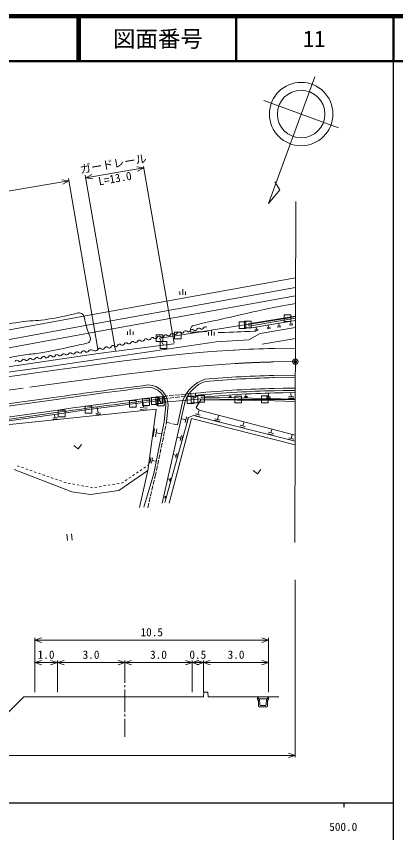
# Model space of a CAD drawing. Units: millimetres, scale not verified. Extents: x -1410926 to 2976274, y -4077725 to 380000.
# Drawn here: x 495130 to 579500, y 198357 to 380000 of the extents above; entities that cross this region are included whole.
import ezdxf
from ezdxf.enums import TextEntityAlignment as Align

# ---------------------------------------------------------------- set-up
doc = ezdxf.new("R2010")
doc.units = ezdxf.units.MM
doc.header["$LTSCALE"] = 1000
doc.header["$PDMODE"] = 32
doc.header["$PDSIZE"] = 500
doc.linetypes.add('CHAIN', pattern=[18.5, 12, -1.5, 3.5, -1.5])
for name, color, linetype, lineweight in [('M-BGD', 7, 'Continuous', 13), ('M-BMK', 2, 'CHAIN', 13), ('M-BMK-ROW', 30, 'Continuous', 13), ('M-STR-HTXT', 7, 'Continuous', 13), ('M-STR-STRC', 7, 'Continuous', 13), ('M-TTL', 2, 'Continuous', 140), ('M-TTL-BAND', 7, 'Continuous', 25), ('M-TTL-LINE', 7, 'Continuous', 50), ('M-TTL-TXT', 7, 'Continuous', 13)]:
    doc.layers.add(name, color=color, linetype=linetype, lineweight=lineweight)
doc.layers.add('M-OTRS', color=6, linetype='Continuous')
doc.styles.add('ＭＳ ゴシック', font='')
doc.styles.get('ＭＳ ゴシック').set_extended_font_data('MS Gothic')

msp = doc.modelspace()

# ---------------------------------------------------------------- linework, layer by layer
at = {"layer": 'M-BGD'}
for p, q in [((561507, 366538), (551205, 338362)), ((566764, 355221), (550190, 361281)), ((553754, 341382), (552616, 343178)), ((551205, 338362), (553754, 341382)), ((557058, 262922), (557294, 338784)), ((512130, 313674), (557241, 321827)), ((512516, 311558), (557234, 319641)), ((531517, 318012), (531517, 318762)), ((532142, 318012), (532142, 319262)), ((532767, 318012), (532767, 318762)), ((512839, 309788), (557229, 317811)), ((454995, 303169), (512130, 313674)), ((546804, 311582), (557215, 313313)), ((546886, 311089), (557213, 312806)), ((455367, 301051), (512516, 311558)), ((546804, 311582), (546886, 311089)), ((546968, 310596), (557211, 312299)), ((548535, 310318), (548467, 310824)), ((557207, 310750), (549386, 309393)), ((551596, 310826), (550897, 310670)), ((551643, 310617), (550944, 310461)), ((551247, 310748), (551137, 311237)), ((553920, 311147), (553213, 311083)), ((553940, 310935), (553232, 310870)), ((553566, 311115), (553521, 311610)), ((556611, 311607), (555865, 311470)), ((556652, 311384), (555906, 311246)), ((556238, 311539), (556142, 312061)), ((455679, 299279), (512839, 309788)), ((519846, 309121), (519846, 309871)), ((520471, 309121), (520471, 310371)), ((521096, 309121), (521096, 309871)), ((537907, 309011), (537907, 309761)), ((538532, 309011), (538532, 310261)), ((539157, 309011), (539157, 309761)), ((549386, 309393), (546813, 307984)), ((548896, 310367), (548173, 310270)), ((548925, 310150), (548202, 310054)), ((513364, 304955), (530127, 307158)), ((557199, 308311), (549795, 307028)), ((479293, 298895), (503547, 302266)), ((544043, 299257), (537128, 298761)), ((556232, 295335), (556220, 296178)), ((480325, 291466), (504580, 294838)), ((527545, 271671), (532673, 294407)), ((528823, 295540), (527870, 295442)), ((528875, 295034), (527926, 294936)), ((530116, 295673), (529122, 295571)), ((530168, 295167), (529173, 295065)), ((531410, 295806), (530415, 295704)), ((531461, 295300), (530467, 295198)), ((532703, 295939), (531708, 295837)), ((532755, 295433), (531760, 295331)), ((533955, 296068), (533001, 295970)), ((534002, 295561), (533053, 295464)), ((542973, 295341), (542363, 295327)), ((542977, 295158), (542367, 295144)), ((542668, 295334), (542659, 295761)), ((546513, 295442), (545903, 295428)), ((546517, 295259), (545907, 295245)), ((546208, 295435), (546198, 295862)), ((551661, 295075), (550744, 295093)), ((551667, 295350), (550749, 295368)), ((551208, 295359), (551221, 296001)), ((556834, 295344), (555630, 295327)), ((556839, 294982), (555635, 294965)), ((480656, 289089), (504910, 292460)), ((513322, 291696), (513145, 292925)), ((524220, 293141), (522650, 292946)), ((524250, 292677), (522674, 292506)), ((523424, 293042), (523309, 293977)), ((528041, 289777), (528385, 293575)), ((480725, 288594), (504979, 291965)), ((504215, 290764), (503223, 290621)), ((503719, 290693), (503619, 291388)), ((513818, 291767), (512825, 291625)), ((513861, 291469), (512868, 291327)), ((532960, 290853), (532662, 289601)), ((533336, 290764), (533038, 289512)), ((535952, 290903), (534833, 291217)), ((536047, 291239), (534928, 291552)), ((535487, 291396), (535707, 292179)), ((539874, 290308), (540094, 291092)), ((504258, 290466), (503265, 290324)), ((528041, 289777), (525691, 278271)), ((528159, 287885), (528362, 288864)), ((528423, 289158), (528529, 289667)), ((528529, 289667), (529602, 289425)), ((529894, 289359), (530967, 289117)), ((532811, 290227), (531935, 290436)), ((540339, 289816), (539220, 290129)), ((540433, 290151), (539314, 290465)), ((546039, 288698), (544919, 289012)), ((545479, 288855), (545699, 289638)), ((525551, 286528), (525854, 288324)), ((526090, 286437), (526393, 288233)), ((526241, 287335), (527499, 287123)), ((527895, 286612), (528098, 287591)), ((545944, 288363), (544825, 288676)), ((552228, 286821), (551109, 287135)), ((552322, 287157), (551203, 287471)), ((551763, 287314), (551982, 288097)), ((527630, 285339), (527834, 286318)), ((531717, 286165), (530936, 286361)), ((531857, 286722), (531576, 285607)), ((532192, 286638), (531911, 285523)), ((556759, 285576), (555640, 285889)), ((556853, 285911), (555734, 286225)), ((556293, 286068), (556513, 286852)), ((507909, 284510), (508892, 283759)), ((509644, 284741), (508892, 283759)), ((527102, 282793), (527305, 283772)), ((527366, 284066), (527569, 285045)), ((524801, 280608), (525030, 281861)), ((525177, 280539), (525406, 281792)), ((526838, 281520), (527041, 282499)), ((530689, 282296), (530056, 282478)), ((530819, 282748), (530559, 281843)), ((531091, 282670), (530831, 281765)), ((495322, 280001), (495794, 279836)), ((523477, 279461), (523889, 279743)), ((524302, 280026), (524549, 280194)), ((525292, 281166), (526169, 281005)), ((526310, 278975), (526513, 279954)), ((526574, 280247), (526777, 281227)), ((496266, 279671), (496738, 279506)), ((497210, 279341), (497682, 279176)), ((498154, 279011), (498626, 278846)), ((499098, 278681), (499570, 278516)), ((500042, 278351), (500514, 278186)), ((500986, 278021), (501458, 277856)), ((521000, 277768), (521413, 278050)), ((521826, 278333), (522238, 278615)), ((524375, 278931), (522527, 270680)), ((522651, 278897), (523064, 279179)), ((525691, 278271), (523516, 270803)), ((525883, 277065), (526143, 278172)), ((526143, 278172), (526249, 278681)), ((547769, 278951), (548752, 278199)), ((549504, 279182), (548752, 278199)), ((501930, 277691), (502402, 277526)), ((502874, 277361), (503346, 277196)), ((503817, 277031), (504289, 276866)), ((504761, 276701), (505233, 276536)), ((505705, 276371), (505989, 276272)), ((505989, 276272), (506185, 276235)), ((506676, 276142), (507168, 276049)), ((518491, 276155), (518689, 276188)), ((518689, 276188), (518936, 276357)), ((519349, 276640), (519762, 276922)), ((520174, 277204), (520587, 277486)), ((525586, 275799), (525814, 276773)), ((529282, 276929), (528826, 277069)), ((529382, 277255), (529182, 276603)), ((529578, 277195), (529378, 276542)), ((507659, 275956), (508150, 275863)), ((508642, 275770), (509133, 275677)), ((509624, 275584), (510116, 275491)), ((510607, 275399), (511098, 275306)), ((511589, 275213), (512081, 275120)), ((512573, 275165), (513067, 275247)), ((513560, 275330), (514053, 275412)), ((514546, 275495), (515039, 275577)), ((515532, 275660), (516025, 275743)), ((516519, 275825), (517012, 275908)), ((517505, 275990), (517998, 276073)), ((525288, 274534), (525517, 275507)), ((524694, 272002), (524922, 272976)), ((524991, 273268), (525220, 274242)), ((528247, 273029), (527930, 273097)), ((528296, 273255), (528198, 272803)), ((528431, 273225), (528333, 272773)), ((524365, 270603), (524625, 271710)), ((506382, 264763), (506500, 263368)), ((507428, 264852), (507547, 263457))]:
    msp.add_line(p, q, dxfattribs=at)
for points in [[(546813, 307984), (539582, 307567), (503547, 302266)], [(513364, 304955), (495838, 302412), (485593, 300887), (442329, 294954)], [(557172, 299678), (557164, 299678), (552164, 299606)], [(557165, 297276), (554471, 297251), (552501, 297202)], [(557163, 296777), (554445, 296752), (552513, 296703)], [(557162, 296276), (554418, 296250), (552525, 296202)], [(557132, 286833), (535780, 292350), (535136, 292967), (536165, 294654)], [(557157, 294841), (544286, 295076), (536129, 295260), (544240, 295863)], [(557156, 294302), (552545, 294425), (544279, 294576), (536165, 294654)], [(483873, 289032), (485091, 288312), (526257, 292612), (524375, 278931), (517899, 274504), (511662, 273597), (507453, 274167), (494641, 279141)], [(557128, 285487), (534560, 291155), (533422, 290702), (528140, 271841)], [(529137, 271643), (534111, 290528), (557125, 284622)]]:
    msp.add_lwpolyline(points, dxfattribs=at)
for points in [[(534950, 296161), (533955, 296068), (534048, 295072), (535043, 295166)], [(527870, 295440), (526876, 295329), (526987, 294335), (527981, 294446)]]:
    msp.add_lwpolyline(points, close=True, dxfattribs=at)
for centre, radius in [((558477, 358251), 7059), ((558477, 358251), 5294), ((557183, 303170), 600)]:
    msp.add_circle(centre, radius, dxfattribs=at)
for centre, radius, start, end in [((535715, 310193), 452, 45.38673, 157.67667), ((536349, 310836), 452, 225.38673, 337.67667), ((537185, 310493), 452, 45.38673, 157.67667), ((782674, -1884125), 2193600, 101.6122, 101.6122), ((526897, 308394), 452, 45.38673, 157.67667), ((527531, 309036), 452, 225.38673, 337.67667), ((528366, 308693), 452, 45.38673, 157.67667), ((529001, 309336), 452, 225.38673, 337.67667), ((529836, 308993), 452, 45.38673, 157.67667), ((530470, 309636), 452, 225.38673, 337.67667), ((531306, 309293), 452, 45.38673, 157.67667), ((531940, 309936), 452, 225.38673, 337.67667), ((532775, 309593), 452, 45.38673, 157.67667), ((533410, 310236), 452, 225.38673, 337.67667), ((534245, 309893), 452, 45.38673, 157.67667), ((534879, 310536), 452, 225.38673, 337.67667), ((518078, 306594), 452, 45.38673, 157.67667), ((518713, 307237), 452, 225.38673, 337.67667), ((519548, 306894), 452, 45.38673, 157.67667), ((520182, 307537), 452, 225.38673, 337.67667), ((521018, 307194), 452, 45.38673, 157.67667), ((521652, 307837), 452, 225.38673, 337.67667), ((522487, 307494), 452, 45.38673, 157.67667), ((523122, 308137), 452, 225.38673, 337.67667), ((523957, 307794), 452, 45.38673, 157.67667), ((524591, 308437), 452, 225.38673, 337.67667), ((525427, 308094), 452, 45.38673, 157.67667), ((526061, 308737), 452, 225.38673, 337.67667), ((508613, 304911), 452, 41.88978, 154.17972), ((509285, 305514), 452, 221.88978, 334.17972), ((510098, 305121), 452, 41.88978, 154.17972), ((510771, 305724), 452, 221.88978, 334.17972), ((511772, 305073), 748, 52.78386, 142.60586), ((512641, 306271), 732, 235.2909, 326.47968), ((513669, 305695), 452, 45.38673, 157.67667), ((514303, 306338), 452, 225.38673, 337.67667), ((515139, 305995), 452, 45.38673, 157.67667), ((515773, 306638), 452, 225.38673, 337.67667), ((516609, 306295), 452, 45.38673, 157.67667), ((517243, 306937), 452, 225.38673, 337.67667), ((495246, 303024), 452, 41.88978, 154.17972), ((495918, 303627), 452, 221.88978, 334.17972), ((496731, 303234), 452, 41.88978, 154.17972), ((497403, 303837), 452, 221.88978, 334.17972), ((498216, 303444), 452, 41.88978, 154.17972), ((498889, 304047), 452, 221.88978, 334.17972), ((499702, 303653), 452, 41.88978, 154.17972), ((500374, 304256), 452, 221.88978, 334.17972), ((501187, 303863), 452, 41.88978, 154.17972), ((501859, 304466), 452, 221.88978, 334.17972), ((502672, 304073), 452, 41.88978, 154.17972), ((503344, 304676), 452, 221.88978, 334.17972), ((504157, 304282), 452, 41.88978, 154.17972), ((504830, 304885), 452, 221.88978, 334.17972), ((505643, 304492), 452, 41.88978, 154.17972), ((506315, 305095), 452, 221.88978, 334.17972), ((507128, 304702), 452, 41.88978, 154.17972), ((507800, 305305), 452, 221.88978, 334.17972), ((539669, 291705), 7500, 109.80917, 158.88377), ((558343, 53172), 246500, 91.37121, 93.32574), ((643427, -679491), 984172, 96.93913, 98.11036), ((524386, 293474), 4000, 1.44184, 88.95097), ((567093, -66778), 364360, 93.60514, 95.06108), ((567093, -66778), 363860, 93.60514, 95.06108), ((558343, 53172), 244100, 91.37121, 93.32574), ((558343, 53172), 243600, 91.37121, 93.32574), ((558343, 53172), 243100, 91.37121, 93.32574), ((611508, -438449), 738642, 96.56149, 98.29765), ((611508, -438449), 738142, 96.5794, 98.29765)]:
    msp.add_arc(centre, radius, start, end, dxfattribs=at)
for points, knots in [([(557223, 316074), (553871, 315494), (552977, 315352), (550276, 314781), (548315, 314365), (547226, 314086), (545270, 313643), (542411, 312994), (540809, 312636), (537949, 311991), (536910, 311757), (536314, 311683), (535291, 311392), (534806, 311254), (534396, 311295), (534106, 310883), (533961, 310678), (533898, 310542), (533852, 310291)], [0, 0, 0, 0, 1, 1, 1, 2, 2, 2, 3, 3, 3, 4, 4, 4, 5, 5, 5, 6, 6, 6, 6]), ([(472130, 307743), (478070, 308889), (479603, 309185), (484407, 310030), (489194, 310873), (491864, 311429), (496683, 312064), (498792, 312342), (500009, 312217), (502106, 312581), (504480, 312993), (505796, 313301), (508155, 313797), (508536, 313877), (508740, 314049), (509128, 314013), (509337, 313994), (509452, 313942), (509636, 313844), (509947, 313679), (510030, 313487), (510229, 313166)], [0, 0, 0, 0, 1, 1, 1, 2, 2, 2, 3, 3, 3, 4, 4, 4, 5, 5, 5, 6, 6, 6, 7, 7, 7, 7]), ([(510229, 313166), (510456, 311967), (510509, 311595), (510823, 310626), (511052, 309919), (511148, 309666), (511500, 308848)], [0, 0, 0, 0, 1, 1, 1, 2, 2, 2, 2]), ([(511500, 308848), (511617, 308500), (511716, 308258), (511585, 307917), (511476, 307633), (511325, 307505), (511077, 307324)], [0, 0, 0, 0, 1, 1, 1, 2, 2, 2, 2]), ([(533852, 310291), (533802, 310126), (533730, 309974), (533841, 309834), (533895, 309765), (533942, 309730), (534021, 309698)], [0, 0, 0, 0, 1, 1, 1, 2, 2, 2, 2]), ([(511077, 307324), (508867, 306817), (508294, 306690), (506505, 306308), (504032, 305778), (502651, 305450), (500156, 305037), (498790, 304811), (498002, 304850), (496635, 304638), (494601, 304323), (493484, 304017), (491454, 303680), (489461, 303350), (488332, 303249), (486337, 302930), (484926, 302705), (484134, 302584), (482731, 302310), (481197, 302011), (480345, 301806), (478815, 301483), (477641, 301235), (476929, 301280), (475809, 300848), (475526, 300739), (475414, 300705), (475094, 300546)], [0, 0, 0, 0, 1, 1, 1, 2, 2, 2, 3, 3, 3, 4, 4, 4, 5, 5, 5, 6, 6, 6, 7, 7, 7, 8, 8, 8, 9, 9, 9, 9])]:
    msp.add_open_spline(points, degree=3, knots=knots, dxfattribs=at)
for points in [[(534021, 309698), (535799, 309783), (535799, 309783), (537577, 309868)], [(540033, 309614), (544266, 309784), (544266, 309784), (548499, 309954)]]:
    msp.add_open_spline(points, degree=3, dxfattribs=at)
at = {"layer": 'M-BMK'}
for p, q in [((557183, 303170), (552360, 303101)), ((479844, 294933), (504098, 298304))]:
    msp.add_line(p, q, dxfattribs=at)
msp.add_lwpolyline([(504098, 298304), (509051, 298990), (514005, 299664), (518963, 300313), (523925, 300925), (528893, 301487), (533868, 301987), (538850, 302413), (543839, 302751)], dxfattribs=at)
msp.add_arc((558343, 53172), 250000, 91.37121, 93.32574, dxfattribs=at)
at = {"layer": 'M-BMK-ROW'}
for p, q in [((556218, 313613), (554718, 313613)), ((554718, 313613), (554718, 312113)), ((556218, 312113), (556218, 313613)), ((546167, 312030), (544667, 312030)), ((544667, 312030), (544667, 310530)), ((547367, 312173), (545867, 312173)), ((545867, 312173), (545867, 310673)), ((545867, 310673), (547367, 310673)), ((546167, 310530), (546167, 312030)), ((547367, 310673), (547367, 312173)), ((554718, 312113), (556218, 312113)), ((527711, 309122), (526211, 309122)), ((526211, 309122), (526211, 307622)), ((527711, 307622), (527711, 309122)), ((531809, 309740), (530309, 309740)), ((530309, 309740), (530309, 308240)), ((531809, 308240), (531809, 309740)), ((544667, 310530), (546167, 310530)), ((526211, 307622), (527711, 307622)), ((528630, 307616), (527130, 307616)), ((527130, 307616), (527130, 306116)), ((528630, 306116), (528630, 307616)), ((530309, 308240), (531809, 308240)), ((527130, 306116), (528630, 306116)), ((521808, 294541), (520308, 294541)), ((520308, 294541), (520308, 293041)), ((521808, 293041), (521808, 294541)), ((524723, 294881), (523223, 294881)), ((523223, 294881), (523223, 293381)), ((524723, 293381), (524723, 294881)), ((526699, 295156), (525199, 295156)), ((525199, 295156), (525199, 293656)), ((527647, 295334), (526147, 295334)), ((526147, 295334), (526147, 293834)), ((527990, 294860), (526490, 294860)), ((526490, 294860), (526490, 293360)), ((526699, 293656), (526699, 295156)), ((527647, 293834), (527647, 295334)), ((527990, 293360), (527990, 294860)), ((534596, 295383), (533096, 295383)), ((533096, 295383), (533096, 293883)), ((535491, 295497), (533991, 295497)), ((533991, 295497), (533991, 293997)), ((534596, 293883), (534596, 295383)), ((535491, 293997), (535491, 295497)), ((537013, 295612), (535513, 295612)), ((535513, 295612), (535513, 294112)), ((537013, 294112), (537013, 295612)), ((545198, 295471), (543698, 295471)), ((543698, 295471), (543698, 293971)), ((545198, 293971), (545198, 295471)), ((551150, 295522), (549650, 295522)), ((549650, 295522), (549650, 294022)), ((551150, 294022), (551150, 295522)), ((511925, 293237), (510425, 293237)), ((510425, 293237), (510425, 291737)), ((511925, 291737), (511925, 293237)), ((520308, 293041), (521808, 293041)), ((523223, 293381), (524723, 293381)), ((525199, 293656), (526699, 293656)), ((526147, 293834), (527647, 293834)), ((526490, 293360), (527990, 293360)), ((533096, 293883), (534596, 293883)), ((533991, 293997), (535491, 293997)), ((535513, 294112), (537013, 294112)), ((543698, 293971), (545198, 293971)), ((549650, 294022), (551150, 294022)), ((505961, 292390), (504461, 292390)), ((504461, 292390), (504461, 290890)), ((504461, 290890), (505961, 290890)), ((505961, 290890), (505961, 292390)), ((510425, 291737), (511925, 291737))]:
    msp.add_line(p, q, dxfattribs=at)
for points in [[(527880, 306866), (526961, 308372), (531059, 308990), (545417, 311280), (546617, 311423), (555468, 312863), (557214, 313186)], [(491332, 289700), (505211, 291640), (511175, 292487), (521058, 293791), (523973, 294131), (525949, 294406), (526897, 294584), (527240, 294110), (533846, 294633), (534741, 294747), (536263, 294862), (544448, 294721), (550400, 294772), (557157, 294770)]]:
    msp.add_lwpolyline(points, dxfattribs=at)
at = {"layer": 'M-OTRS'}
msp.add_point((557183, 303170), dxfattribs=at)
at = {"layer": 'M-STR-HTXT'}
for p, q in [((510556, 344057), (523488, 346284)), ((523488, 346284), (521925, 346522)), ((523488, 346284), (522095, 345537)), ((523439, 346570), (530211, 307243)), ((420095, 328479), (506830, 343415)), ((506830, 343415), (505267, 343654)), ((506830, 343415), (505437, 342668)), ((506747, 343900), (513278, 305970)), ((510450, 344675), (517174, 305632)), ((510556, 344057), (511950, 344804)), ((510556, 344057), (512120, 343819)), ((557163, 215172), (557163, 254621)), ((499249, 241200), (500749, 241700)), ((499249, 229618), (499249, 241700)), ((551249, 241200), (549749, 241700)), ((551249, 229618), (551249, 241700)), ((499249, 241200), (504249, 241200)), ((499249, 241200), (500749, 240700)), ((504249, 241200), (519249, 241200)), ((519249, 241200), (534249, 241200)), ((534249, 241200), (536749, 241200)), ((536749, 241200), (551249, 241200)), ((551249, 241200), (549749, 240700)), ((499249, 236200), (500749, 236700)), ((499249, 236200), (504249, 236200)), ((499249, 236200), (500749, 235700)), ((504249, 236200), (502749, 236700)), ((504249, 236200), (502749, 235700)), ((504249, 236200), (505749, 236700)), ((504249, 229618), (504249, 236700)), ((504249, 236200), (519249, 236200)), ((504249, 236200), (505749, 235700)), ((519249, 236200), (517749, 236700)), ((519249, 236200), (517749, 235700)), ((519249, 236200), (520749, 236700)), ((519249, 236700), (519249, 231700)), ((519249, 236200), (534249, 236200)), ((519249, 236200), (520749, 235700)), ((534249, 236200), (532749, 236700)), ((534249, 236200), (532749, 235700)), ((534249, 236200), (535749, 236700)), ((534249, 229618), (534249, 236700)), ((534249, 236200), (536749, 236200)), ((534249, 236200), (535749, 235700)), ((536749, 236200), (535249, 236700)), ((536749, 236200), (535249, 235700)), ((536749, 236200), (538249, 236700)), ((536749, 229618), (536749, 236700)), ((536749, 236200), (551249, 236200)), ((536749, 236200), (538249, 235700)), ((551249, 236200), (549749, 236700)), ((551249, 236200), (549749, 235700)), ((519249, 231200), (519249, 230700)), ((519249, 230200), (519249, 225200)), ((536812, 229618), (536762, 228618)), ((537712, 229618), (536812, 229618)), ((537762, 228618), (537712, 229618)), ((496793, 228618), (490871, 222696)), ((496793, 228618), (536762, 228618)), ((537762, 228618), (553487, 228618)), ((548749, 228618), (548749, 228018)), ((548749, 228618), (548949, 228618)), ((548749, 228018), (548999, 227768)), ((548949, 228618), (548974, 228143)), ((548949, 228618), (551049, 228618)), ((548974, 228143), (549249, 228143)), ((548999, 227768), (548999, 226493)), ((549249, 228143), (549299, 226793)), ((549249, 228143), (550749, 228143)), ((550749, 228143), (550699, 226793)), ((551024, 228143), (550749, 228143)), ((550999, 227768), (551249, 228018)), ((550999, 226493), (550999, 227768)), ((551049, 228618), (551024, 228143)), ((551249, 228618), (551049, 228618)), ((551249, 228018), (551249, 228618)), ((548999, 226493), (549099, 226393)), ((549099, 226393), (550899, 226393)), ((549449, 226643), (550549, 226643)), ((550899, 226393), (550999, 226493)), ((519249, 224700), (519249, 224200)), ((519249, 223700), (519249, 219689)), ((341151, 215565), (557163, 215565)), ((557163, 215565), (555663, 216065)), ((557163, 215565), (555663, 215065))]:
    msp.add_line(p, q, dxfattribs=at)
for centre, start, end in [((549449, 226793), 180, 270), ((550549, 226793), 270, 0)]:
    msp.add_arc(centre, 150, start, end, dxfattribs=at)
at = {"layer": 'M-STR-STRC'}
for p, q in [((479431, 297905), (503685, 301276)), ((544014, 299756), (537043, 299262)), ((557192, 300177), (552192, 300105)), ((480257, 291962), (504511, 295333)), ((530967, 289117), (532193, 294552)), ((528529, 289667), (528886, 293524))]:
    msp.add_line(p, q, dxfattribs=at)
for points in [[(503685, 301276), (508638, 301961), (513592, 302635), (518550, 303284), (523512, 303897), (528480, 304460), (533455, 304962), (538437, 305390), (543425, 305732), (543665, 305746)], [(557192, 306169), (552528, 306106), (552288, 306100)]]:
    msp.add_lwpolyline(points, dxfattribs=at)
for centre, radius, start, end in [((558343, 53172), 253000, 91.37121, 93.32574), ((558343, 53172), 247000, 91.37121, 93.32574), ((643427, -679491), 984672, 96.93913, 98.11036), ((524386, 293474), 4500, 0.62877, 88.95097), ((539669, 291705), 8000, 109.16066, 159.15119)]:
    msp.add_arc(centre, radius, start, end, dxfattribs=at)
at = {"layer": 'M-TTL'}
msp.add_line((680000, 380000), (40000, 380000), dxfattribs=at)
at = {"layer": 'M-TTL-BAND'}
for p, q in [((579000, 20000), (579000, 370000)), ((40000, 205000), (579000, 205000)), ((568000, 205000), (568000, 204000))]:
    msp.add_line(p, q, dxfattribs=at)
at = {"layer": 'M-TTL-LINE'}
for p, q in [((508747, 380000), (508747, 370000)), ((509247, 380000), (509247, 370000)), ((543997, 380000), (543997, 370000)), ((579000, 380000), (579000, 370000)), ((40000, 370000), (680000, 370000))]:
    msp.add_line(p, q, dxfattribs=at)

# ---------------------------------------------------------------- texts
at = {"layer": 'M-STR-HTXT', "style": 'ＭＳ ゴシック'}
for s, rotation, p in [('ガードレール', 9.646, (516933, 345723)), ('L=13.0', 10.069, (517322, 342477))]:
    msp.add_text(s, height=1833, rotation=rotation, dxfattribs=at).set_placement(p, align=Align.BOTTOM_CENTER)
for s, p in [('10.5', (525249, 241500)), ('1.0', (501749, 236500)), ('3.0', (511749, 236500)), ('3.0', (526749, 236500)), ('0.5', (535499, 236500)), ('3.0', (543999, 236500))]:
    msp.add_text(s, height=1833, dxfattribs=at).set_placement(p, align=Align.BOTTOM_CENTER)
at = {"layer": 'M-TTL-BAND', "style": 'ＭＳ ゴシック'}
msp.add_text('500.0', height=1833, dxfattribs=at).set_placement((567844, 198195), align=Align.BOTTOM_CENTER)
at = {"layer": 'M-TTL-TXT', "style": 'ＭＳ ゴシック'}
for s, p in [('図面番号', (526622, 375000)), ('11', (561372, 375000))]:
    msp.add_text(s, height=3666, dxfattribs=at).set_placement(p, align=Align.MIDDLE_CENTER)

doc.saveas('drawing.dxf')
